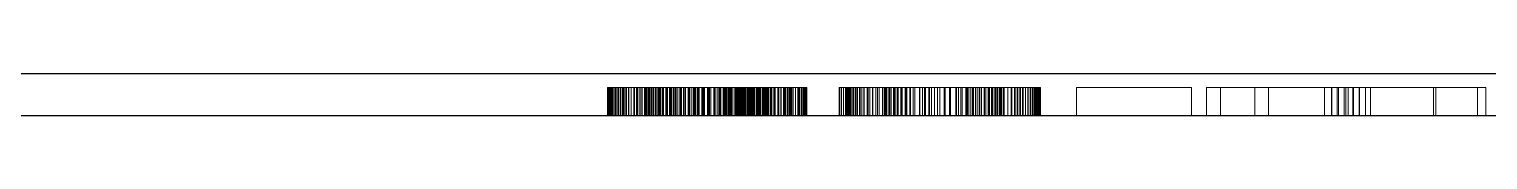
# Paper-space layout '01_三视图' of a CAD drawing. Header units: millimetres. Extents: x 8 to 412, y 8 to 289.
# Drawn here: x 150.46 to 160.76, y 54.5 to 54.8 of the extents above; entities that cross this region are included whole.
import ezdxf

# ---------------------------------------------------------------- set-up
doc = ezdxf.new("R2010")
doc.units = ezdxf.units.MM
doc.linetypes.add('WP_HIDDEN', pattern=[2.3, 1.5, -0.8])
doc.layers.add('HIDDEN', color=7, linetype='WP_HIDDEN', lineweight=13)
doc.layers.add('VISIBLE', color=7, linetype='CONTINUOUS', lineweight=25)

psp = doc.layouts.new('01_三视图')

# ---------------------------------------------------------------- linework, layer by layer
at = {"layer": 'HIDDEN'}
for points in [[(154.805, 54.7), (154.541, 54.7)], [(154.541, 54.5), (154.541, 54.7)], [(154.541, 54.7), (154.545, 54.7)], [(154.545, 54.5), (154.545, 54.7)], [(154.545, 54.7), (154.55, 54.7)], [(154.55, 54.5), (154.55, 54.7)], [(154.55, 54.7), (154.557, 54.7)], [(154.557, 54.5), (154.557, 54.7)], [(154.557, 54.7), (154.564, 54.7)], [(154.564, 54.5), (154.564, 54.7)], [(154.564, 54.7), (154.573, 54.7)], [(154.567, 54.5), (154.567, 54.7)], [(154.567, 54.7), (154.832, 54.7)], [(154.581, 54.7), (154.567, 54.7)], [(154.573, 54.5), (154.573, 54.7)], [(154.573, 54.7), (154.583, 54.7)], [(154.581, 54.5), (154.581, 54.7)], [(154.599, 54.7), (154.581, 54.7)], [(154.583, 54.5), (154.583, 54.7)], [(154.583, 54.7), (154.595, 54.7)], [(154.595, 54.5), (154.595, 54.7)], [(154.595, 54.7), (154.608, 54.7)], [(154.599, 54.5), (154.599, 54.7)], [(154.61, 54.7), (154.599, 54.7)], [(154.608, 54.5), (154.608, 54.7)], [(154.608, 54.7), (154.622, 54.7)], [(154.61, 54.5), (154.61, 54.7)], [(154.621, 54.7), (154.61, 54.7)], [(154.621, 54.5), (154.621, 54.7)], [(154.633, 54.7), (154.621, 54.7)], [(154.622, 54.5), (154.622, 54.7)], [(154.622, 54.7), (154.637, 54.7)], [(154.633, 54.5), (154.633, 54.7)], [(154.647, 54.7), (154.633, 54.7)], [(154.637, 54.5), (154.637, 54.7)], [(154.637, 54.7), (154.653, 54.7)], [(154.647, 54.5), (154.647, 54.7)], [(154.661, 54.7), (154.647, 54.7)], [(154.653, 54.5), (154.653, 54.7)], [(154.653, 54.7), (154.671, 54.7)], [(154.661, 54.5), (154.661, 54.7)], [(154.676, 54.7), (154.661, 54.7)], [(154.671, 54.5), (154.671, 54.7)], [(154.671, 54.7), (154.69, 54.7)], [(154.676, 54.5), (154.676, 54.7)], [(154.692, 54.7), (154.676, 54.7)], [(154.69, 54.5), (154.69, 54.7)], [(154.69, 54.7), (154.71, 54.7)], [(154.692, 54.5), (154.692, 54.7)], [(154.71, 54.7), (154.692, 54.7)], [(154.71, 54.5), (154.71, 54.7)], [(154.71, 54.7), (154.732, 54.7)], [(154.71, 54.5), (154.71, 54.7)], [(154.728, 54.7), (154.71, 54.7)], [(154.728, 54.5), (154.728, 54.7)], [(154.747, 54.7), (154.728, 54.7)], [(154.732, 54.5), (154.732, 54.7)], [(154.732, 54.7), (154.755, 54.7)], [(154.747, 54.5), (154.747, 54.7)], [(154.767, 54.7), (154.747, 54.7)], [(154.755, 54.5), (154.755, 54.7)], [(154.755, 54.7), (154.778, 54.7)], [(154.767, 54.5), (154.767, 54.7)], [(154.788, 54.7), (154.767, 54.7)], [(154.778, 54.5), (154.778, 54.7)], [(154.778, 54.7), (154.803, 54.7)], [(154.788, 54.5), (154.788, 54.7)], [(154.81, 54.7), (154.788, 54.7)], [(154.803, 54.5), (154.803, 54.7)], [(154.803, 54.7), (154.828, 54.7)], [(154.805, 54.5), (154.805, 54.7)], [(154.818, 54.7), (154.805, 54.7)], [(154.81, 54.5), (154.81, 54.7)], [(154.832, 54.7), (154.81, 54.7)], [(154.818, 54.5), (154.818, 54.7)], [(154.832, 54.7), (154.818, 54.7)], [(154.828, 54.5), (154.828, 54.7)], [(154.828, 54.7), (154.854, 54.7)], [(154.832, 54.5), (154.832, 54.7)], [(154.848, 54.7), (154.832, 54.7)], [(154.832, 54.5), (154.832, 54.7)], [(154.832, 54.7), (154.84, 54.7)], [(154.832, 54.5), (154.832, 54.7)], [(154.855, 54.7), (154.832, 54.7)], [(154.84, 54.5), (154.84, 54.7)], [(154.84, 54.7), (154.851, 54.7)], [(154.848, 54.5), (154.848, 54.7)], [(154.867, 54.7), (154.848, 54.7)], [(154.851, 54.5), (154.851, 54.7)], [(154.851, 54.7), (154.864, 54.7)], [(154.854, 54.5), (154.854, 54.7)], [(154.854, 54.7), (154.881, 54.7)], [(154.855, 54.5), (154.855, 54.7)], [(154.879, 54.7), (154.855, 54.7)], [(154.864, 54.5), (154.864, 54.7)], [(154.864, 54.7), (154.88, 54.7)], [(154.867, 54.5), (154.867, 54.7)], [(154.887, 54.7), (154.867, 54.7)], [(154.879, 54.5), (154.879, 54.7)], [(154.903, 54.7), (154.879, 54.7)], [(154.88, 54.5), (154.88, 54.7)], [(154.88, 54.7), (154.897, 54.7)], [(154.881, 54.5), (154.881, 54.7)], [(154.881, 54.7), (154.909, 54.7)], [(154.887, 54.5), (154.887, 54.7)], [(154.91, 54.7), (154.887, 54.7)], [(154.897, 54.5), (154.897, 54.7)], [(154.897, 54.7), (154.917, 54.7)], [(154.903, 54.5), (154.903, 54.7)], [(154.928, 54.7), (154.903, 54.7)], [(154.909, 54.5), (154.909, 54.7)], [(154.909, 54.7), (154.937, 54.7)], [(154.91, 54.5), (154.91, 54.7)], [(154.934, 54.7), (154.91, 54.7)], [(154.917, 54.5), (154.917, 54.7)], [(154.917, 54.7), (154.939, 54.7)], [(154.954, 54.7), (154.928, 54.7)], [(154.928, 54.5), (154.928, 54.7)], [(154.934, 54.5), (154.934, 54.7)], [(154.96, 54.7), (154.934, 54.7)], [(154.937, 54.5), (154.937, 54.7)], [(154.937, 54.7), (154.966, 54.7)], [(154.939, 54.5), (154.939, 54.7)], [(154.939, 54.7), (154.964, 54.7)], [(154.98, 54.7), (154.954, 54.7)], [(154.954, 54.5), (154.954, 54.7)], [(154.96, 54.5), (154.96, 54.7)], [(154.988, 54.7), (154.96, 54.7)], [(154.964, 54.5), (154.964, 54.7)], [(154.964, 54.7), (154.99, 54.7)], [(154.966, 54.5), (154.966, 54.7)], [(154.966, 54.7), (154.996, 54.7)], [(155.008, 54.7), (154.98, 54.7)], [(154.98, 54.5), (154.98, 54.7)], [(154.988, 54.5), (154.988, 54.7)], [(155.018, 54.7), (154.988, 54.7)], [(154.99, 54.5), (154.99, 54.7)], [(154.99, 54.7), (155.019, 54.7)], [(154.996, 54.5), (154.996, 54.7)], [(154.996, 54.7), (155.026, 54.7)], [(155.035, 54.7), (155.008, 54.7)], [(155.008, 54.5), (155.008, 54.7)], [(155.018, 54.5), (155.018, 54.7)], [(155.049, 54.7), (155.018, 54.7)], [(155.019, 54.5), (155.019, 54.7)], [(155.019, 54.7), (155.048, 54.7)], [(155.026, 54.5), (155.026, 54.7)], [(155.026, 54.7), (155.058, 54.7)], [(155.064, 54.7), (155.035, 54.7)], [(155.035, 54.5), (155.035, 54.7)], [(155.048, 54.5), (155.048, 54.7)], [(155.048, 54.7), (155.08, 54.7)], [(155.049, 54.5), (155.049, 54.7)], [(155.082, 54.7), (155.049, 54.7)], [(155.058, 54.5), (155.058, 54.7)], [(155.058, 54.7), (155.09, 54.7)], [(155.062, 54.5), (155.062, 54.7)], [(155.062, 54.7), (155.116, 54.7)], [(155.092, 54.7), (155.062, 54.7)], [(155.093, 54.7), (155.064, 54.7)], [(155.064, 54.5), (155.064, 54.7)], [(155.08, 54.5), (155.08, 54.7)], [(155.08, 54.7), (155.113, 54.7)], [(155.082, 54.5), (155.082, 54.7)], [(155.116, 54.7), (155.082, 54.7)], [(155.09, 54.5), (155.09, 54.7)], [(155.09, 54.7), (155.122, 54.7)], [(155.092, 54.5), (155.092, 54.7)], [(155.134, 54.7), (155.092, 54.7)], [(155.122, 54.7), (155.093, 54.7)], [(155.093, 54.5), (155.093, 54.7)], [(155.113, 54.5), (155.113, 54.7)], [(155.113, 54.7), (155.147, 54.7)], [(155.116, 54.5), (155.116, 54.7)], [(155.151, 54.7), (155.116, 54.7)], [(155.116, 54.5), (155.116, 54.7)], [(155.116, 54.7), (155.165, 54.7)], [(155.122, 54.5), (155.122, 54.7)], [(155.122, 54.7), (155.156, 54.7)], [(155.153, 54.7), (155.122, 54.7)], [(155.122, 54.5), (155.122, 54.7)], [(155.134, 54.5), (155.134, 54.7)], [(155.176, 54.7), (155.134, 54.7)], [(155.147, 54.5), (155.147, 54.7)], [(155.147, 54.7), (155.183, 54.7)], [(155.151, 54.5), (155.151, 54.7)], [(155.188, 54.7), (155.151, 54.7)], [(155.215, 54.7), (155.153, 54.7)], [(155.153, 54.5), (155.153, 54.7)], [(155.156, 54.5), (155.156, 54.7)], [(155.156, 54.7), (155.19, 54.7)], [(155.165, 54.5), (155.165, 54.7)], [(155.165, 54.7), (155.209, 54.7)], [(155.176, 54.5), (155.176, 54.7)], [(155.217, 54.7), (155.176, 54.7)], [(155.183, 54.5), (155.183, 54.7)], [(155.183, 54.7), (155.221, 54.7)], [(155.188, 54.5), (155.188, 54.7)], [(155.227, 54.7), (155.188, 54.7)], [(155.19, 54.5), (155.19, 54.7)], [(155.19, 54.7), (155.225, 54.7)], [(155.209, 54.5), (155.209, 54.7)], [(155.209, 54.7), (155.249, 54.7)], [(155.259, 54.7), (155.215, 54.7)], [(155.215, 54.5), (155.215, 54.7)], [(155.217, 54.5), (155.217, 54.7)], [(155.256, 54.7), (155.217, 54.7)], [(155.221, 54.5), (155.221, 54.7)], [(155.221, 54.7), (155.259, 54.7)], [(155.225, 54.5), (155.225, 54.7)], [(155.225, 54.7), (155.264, 54.7)], [(155.227, 54.5), (155.227, 54.7)], [(155.273, 54.7), (155.227, 54.7)], [(155.249, 54.5), (155.249, 54.7)], [(155.249, 54.7), (155.294, 54.7)], [(155.256, 54.5), (155.256, 54.7)], [(155.295, 54.7), (155.256, 54.7)], [(155.259, 54.5), (155.259, 54.7)], [(155.259, 54.7), (155.295, 54.7)], [(155.301, 54.7), (155.259, 54.7)], [(155.259, 54.5), (155.259, 54.7)], [(155.264, 54.5), (155.264, 54.7)], [(155.264, 54.7), (155.302, 54.7)], [(155.273, 54.5), (155.273, 54.7)], [(155.316, 54.7), (155.273, 54.7)], [(155.294, 54.5), (155.294, 54.7)], [(155.294, 54.7), (155.337, 54.7)], [(155.295, 54.5), (155.295, 54.7)], [(155.332, 54.7), (155.295, 54.7)], [(155.295, 54.5), (155.295, 54.7)], [(155.295, 54.7), (155.33, 54.7)], [(155.343, 54.7), (155.301, 54.7)], [(155.301, 54.5), (155.301, 54.7)], [(155.302, 54.5), (155.302, 54.7)], [(155.302, 54.7), (155.339, 54.7)], [(155.316, 54.5), (155.316, 54.7)], [(155.359, 54.7), (155.316, 54.7)], [(155.33, 54.5), (155.33, 54.7)], [(155.33, 54.7), (155.362, 54.7)], [(155.332, 54.5), (155.332, 54.7)], [(155.369, 54.7), (155.332, 54.7)], [(155.337, 54.5), (155.337, 54.7)], [(155.337, 54.7), (155.377, 54.7)], [(155.339, 54.5), (155.339, 54.7)], [(155.339, 54.7), (155.376, 54.7)], [(155.384, 54.7), (155.343, 54.7)], [(155.343, 54.5), (155.343, 54.7)], [(155.359, 54.5), (155.359, 54.7)], [(155.399, 54.7), (155.359, 54.7)], [(155.362, 54.5), (155.362, 54.7)], [(155.362, 54.7), (155.393, 54.7)], [(155.369, 54.5), (155.369, 54.7)], [(155.404, 54.7), (155.369, 54.7)], [(155.376, 54.5), (155.376, 54.7)], [(155.376, 54.7), (155.411, 54.7)], [(155.377, 54.5), (155.377, 54.7)], [(155.377, 54.7), (155.416, 54.7)], [(155.424, 54.7), (155.384, 54.7)], [(155.384, 54.5), (155.384, 54.7)], [(155.393, 54.5), (155.393, 54.7)], [(155.393, 54.7), (155.422, 54.7)], [(155.399, 54.5), (155.399, 54.7)], [(155.437, 54.7), (155.399, 54.7)], [(155.404, 54.5), (155.404, 54.7)], [(155.438, 54.7), (155.404, 54.7)], [(155.411, 54.5), (155.411, 54.7)], [(155.411, 54.7), (155.446, 54.7)], [(155.416, 54.5), (155.416, 54.7)], [(155.416, 54.7), (155.453, 54.7)], [(155.422, 54.5), (155.422, 54.7)], [(155.422, 54.7), (155.45, 54.7)], [(155.464, 54.7), (155.424, 54.7)], [(155.424, 54.5), (155.424, 54.7)], [(155.437, 54.5), (155.437, 54.7)], [(155.474, 54.7), (155.437, 54.7)], [(155.438, 54.5), (155.438, 54.7)], [(155.455, 54.7), (155.438, 54.7)], [(155.446, 54.5), (155.446, 54.7)], [(155.446, 54.7), (155.48, 54.7)], [(155.45, 54.5), (155.45, 54.7)], [(155.45, 54.7), (155.475, 54.7)], [(155.453, 54.5), (155.453, 54.7)], [(155.453, 54.7), (155.488, 54.7)], [(155.455, 54.5), (155.455, 54.7)], [(155.47, 54.7), (155.455, 54.7)], [(155.502, 54.7), (155.464, 54.7)], [(155.464, 54.5), (155.464, 54.7)], [(155.47, 54.5), (155.47, 54.7)], [(155.484, 54.7), (155.47, 54.7)], [(155.474, 54.5), (155.474, 54.7)], [(155.509, 54.7), (155.474, 54.7)], [(155.475, 54.5), (155.475, 54.7)], [(155.475, 54.7), (155.498, 54.7)], [(155.48, 54.5), (155.48, 54.7)], [(155.48, 54.7), (155.512, 54.7)], [(155.484, 54.5), (155.484, 54.7)], [(155.497, 54.7), (155.484, 54.7)], [(155.488, 54.5), (155.488, 54.7)], [(155.488, 54.7), (155.521, 54.7)], [(155.497, 54.5), (155.497, 54.7)], [(155.51, 54.7), (155.497, 54.7)], [(155.498, 54.5), (155.498, 54.7)], [(155.498, 54.7), (155.518, 54.7)], [(155.54, 54.7), (155.502, 54.7)], [(155.502, 54.5), (155.502, 54.7)], [(155.509, 54.5), (155.509, 54.7)], [(155.542, 54.7), (155.509, 54.7)], [(155.51, 54.5), (155.51, 54.7)], [(155.521, 54.7), (155.51, 54.7)], [(155.512, 54.5), (155.512, 54.7)], [(155.512, 54.7), (155.545, 54.7)], [(155.518, 54.5), (155.518, 54.7)], [(155.518, 54.7), (155.535, 54.7)], [(155.521, 54.5), (155.521, 54.7)], [(155.521, 54.7), (155.551, 54.7)], [(155.531, 54.7), (155.521, 54.7)], [(155.531, 54.5), (155.531, 54.7)], [(155.54, 54.7), (155.531, 54.7)], [(155.535, 54.5), (155.535, 54.7)], [(155.535, 54.7), (155.549, 54.7)], [(155.54, 54.5), (155.54, 54.7)], [(155.548, 54.7), (155.54, 54.7)], [(155.576, 54.7), (155.54, 54.7)], [(155.542, 54.5), (155.542, 54.7)], [(155.572, 54.7), (155.542, 54.7)], [(155.545, 54.5), (155.545, 54.7)], [(155.545, 54.7), (155.576, 54.7)], [(155.548, 54.5), (155.548, 54.7)], [(155.554, 54.7), (155.548, 54.7)], [(155.595, 54.7), (155.548, 54.7)], [(155.548, 54.5), (155.548, 54.7)], [(155.548, 54.7), (155.584, 54.7)], [(155.549, 54.5), (155.549, 54.7)], [(155.549, 54.7), (155.56, 54.7)], [(155.551, 54.5), (155.551, 54.7)], [(155.551, 54.7), (155.579, 54.7)], [(155.554, 54.5), (155.554, 54.7)], [(155.56, 54.7), (155.554, 54.7)], [(155.56, 54.5), (155.56, 54.7)], [(155.565, 54.7), (155.56, 54.7)], [(155.56, 54.5), (155.56, 54.7)], [(155.56, 54.7), (155.567, 54.7)], [(155.565, 54.5), (155.565, 54.7)], [(155.571, 54.7), (155.565, 54.7)], [(155.567, 54.5), (155.567, 54.7)], [(155.567, 54.7), (155.572, 54.7)], [(155.571, 54.5), (155.571, 54.7)], [(155.573, 54.7), (155.571, 54.7)], [(155.572, 54.5), (155.572, 54.7)], [(155.598, 54.7), (155.572, 54.7)], [(155.572, 54.5), (155.572, 54.7)], [(155.572, 54.7), (155.573, 54.7)], [(155.573, 54.5), (155.573, 54.7)], [(155.576, 54.5), (155.576, 54.7)], [(155.576, 54.7), (155.606, 54.7)], [(155.609, 54.7), (155.576, 54.7)], [(155.576, 54.5), (155.576, 54.7)], [(155.579, 54.5), (155.579, 54.7)], [(155.579, 54.7), (155.603, 54.7)], [(155.584, 54.5), (155.584, 54.7)], [(155.584, 54.7), (155.617, 54.7)], [(155.639, 54.7), (155.595, 54.7)], [(155.595, 54.5), (155.595, 54.7)], [(155.598, 54.5), (155.598, 54.7)], [(155.62, 54.7), (155.598, 54.7)], [(155.603, 54.5), (155.603, 54.7)], [(155.603, 54.7), (155.624, 54.7)], [(155.606, 54.5), (155.606, 54.7)], [(155.606, 54.7), (155.636, 54.7)], [(155.641, 54.7), (155.609, 54.7)], [(155.609, 54.5), (155.609, 54.7)], [(155.617, 54.5), (155.617, 54.7)], [(155.617, 54.7), (155.648, 54.7)], [(155.62, 54.5), (155.62, 54.7)], [(155.638, 54.7), (155.62, 54.7)], [(155.624, 54.5), (155.624, 54.7)], [(155.624, 54.7), (155.641, 54.7)], [(155.636, 54.5), (155.636, 54.7)], [(155.636, 54.7), (155.664, 54.7)], [(155.638, 54.5), (155.638, 54.7)], [(155.652, 54.7), (155.638, 54.7)], [(155.68, 54.7), (155.639, 54.7)], [(155.639, 54.5), (155.639, 54.7)], [(155.641, 54.5), (155.641, 54.7)], [(155.641, 54.7), (155.654, 54.7)], [(155.671, 54.7), (155.641, 54.7)], [(155.641, 54.5), (155.641, 54.7)], [(155.648, 54.5), (155.648, 54.7)], [(155.648, 54.7), (155.677, 54.7)], [(155.652, 54.5), (155.652, 54.7)], [(155.662, 54.7), (155.652, 54.7)], [(155.654, 54.5), (155.654, 54.7)], [(155.654, 54.7), (155.663, 54.7)], [(155.662, 54.5), (155.662, 54.7)], [(155.668, 54.7), (155.662, 54.7)], [(155.663, 54.5), (155.663, 54.7)], [(155.663, 54.7), (155.669, 54.7)], [(155.664, 54.5), (155.664, 54.7)], [(155.664, 54.7), (155.692, 54.7)], [(155.668, 54.5), (155.668, 54.7)], [(155.67, 54.7), (155.668, 54.7)], [(155.669, 54.5), (155.669, 54.7)], [(155.669, 54.7), (155.67, 54.7)], [(155.67, 54.5), (155.67, 54.7)], [(155.698, 54.7), (155.671, 54.7)], [(155.671, 54.5), (155.671, 54.7)], [(155.677, 54.5), (155.677, 54.7)], [(155.677, 54.7), (155.704, 54.7)], [(155.718, 54.7), (155.68, 54.7)], [(155.68, 54.5), (155.68, 54.7)], [(155.692, 54.5), (155.692, 54.7)], [(155.692, 54.7), (155.719, 54.7)], [(155.723, 54.7), (155.698, 54.7)], [(155.698, 54.5), (155.698, 54.7)], [(155.704, 54.5), (155.704, 54.7)], [(155.704, 54.7), (155.728, 54.7)], [(155.754, 54.7), (155.718, 54.7)], [(155.718, 54.5), (155.718, 54.7)], [(155.719, 54.5), (155.719, 54.7)], [(155.719, 54.7), (155.745, 54.7)], [(155.746, 54.7), (155.723, 54.7)], [(155.723, 54.5), (155.723, 54.7)], [(155.728, 54.5), (155.728, 54.7)], [(155.728, 54.7), (155.75, 54.7)], [(155.745, 54.5), (155.745, 54.7)], [(155.745, 54.7), (155.77, 54.7)], [(155.767, 54.7), (155.746, 54.7)], [(155.746, 54.5), (155.746, 54.7)], [(155.75, 54.5), (155.75, 54.7)], [(155.75, 54.7), (155.77, 54.7)], [(155.787, 54.7), (155.754, 54.7)], [(155.754, 54.5), (155.754, 54.7)], [(155.785, 54.7), (155.767, 54.7)], [(155.767, 54.5), (155.767, 54.7)], [(155.77, 54.5), (155.77, 54.7)], [(155.77, 54.7), (155.793, 54.7)], [(155.77, 54.5), (155.77, 54.7)], [(155.77, 54.7), (155.788, 54.7)], [(155.801, 54.7), (155.785, 54.7)], [(155.785, 54.5), (155.785, 54.7)], [(155.817, 54.7), (155.787, 54.7)], [(155.787, 54.5), (155.787, 54.7)], [(155.788, 54.5), (155.788, 54.7)], [(155.788, 54.7), (155.803, 54.7)], [(155.793, 54.5), (155.793, 54.7)], [(155.793, 54.7), (155.815, 54.7)], [(155.814, 54.7), (155.801, 54.7)], [(155.801, 54.5), (155.801, 54.7)], [(155.803, 54.5), (155.803, 54.7)], [(155.803, 54.7), (155.816, 54.7)], [(155.825, 54.7), (155.814, 54.7)], [(155.814, 54.5), (155.814, 54.7)], [(155.815, 54.5), (155.815, 54.7)], [(155.815, 54.7), (155.835, 54.7)], [(155.816, 54.5), (155.816, 54.7)], [(155.816, 54.7), (155.826, 54.7)], [(155.845, 54.7), (155.817, 54.7)], [(155.817, 54.5), (155.817, 54.7)], [(155.834, 54.7), (155.825, 54.7)], [(155.825, 54.5), (155.825, 54.7)], [(155.826, 54.5), (155.826, 54.7)], [(155.826, 54.7), (155.835, 54.7)], [(155.84, 54.7), (155.834, 54.7)], [(155.834, 54.5), (155.834, 54.7)], [(155.835, 54.5), (155.835, 54.7)], [(155.835, 54.7), (155.854, 54.7)], [(155.835, 54.5), (155.835, 54.7)], [(155.835, 54.7), (155.84, 54.7)], [(155.84, 54.5), (155.84, 54.7)], [(155.84, 54.7), (155.844, 54.7)], [(155.844, 54.7), (155.84, 54.7)], [(155.84, 54.5), (155.84, 54.7)], [(155.844, 54.5), (155.844, 54.7)], [(155.844, 54.7), (155.845, 54.7)], [(155.845, 54.7), (155.844, 54.7)], [(155.844, 54.5), (155.844, 54.7)], [(155.87, 54.7), (155.845, 54.7)], [(155.845, 54.5), (155.845, 54.7)], [(155.854, 54.5), (155.854, 54.7)], [(155.854, 54.7), (155.871, 54.7)], [(155.891, 54.7), (155.87, 54.7)], [(155.87, 54.5), (155.87, 54.7)], [(155.871, 54.5), (155.871, 54.7)], [(155.871, 54.7), (155.886, 54.7)], [(155.886, 54.5), (155.886, 54.7)], [(155.886, 54.7), (155.899, 54.7)], [(155.91, 54.7), (155.891, 54.7)], [(155.891, 54.5), (155.891, 54.7)], [(155.899, 54.5), (155.899, 54.7)], [(155.899, 54.7), (155.912, 54.7)], [(155.924, 54.7), (155.91, 54.7)], [(155.91, 54.5), (155.91, 54.7)], [(155.912, 54.5), (155.912, 54.7)], [(155.912, 54.7), (155.922, 54.7)], [(155.922, 54.5), (155.922, 54.7)], [(155.922, 54.7), (155.931, 54.7)], [(155.936, 54.7), (155.924, 54.7)], [(155.924, 54.5), (155.924, 54.7)], [(155.931, 54.5), (155.931, 54.7)], [(155.931, 54.7), (155.938, 54.7)], [(155.944, 54.7), (155.936, 54.7)], [(155.936, 54.5), (155.936, 54.7)], [(155.938, 54.5), (155.938, 54.7)], [(155.938, 54.7), (155.944, 54.7)], [(155.944, 54.5), (155.944, 54.7)], [(155.944, 54.7), (155.948, 54.7)], [(155.949, 54.7), (155.944, 54.7)], [(155.944, 54.5), (155.944, 54.7)], [(155.948, 54.5), (155.948, 54.7)], [(155.948, 54.7), (155.95, 54.7)], [(155.951, 54.7), (155.949, 54.7)], [(155.949, 54.5), (155.949, 54.7)], [(155.95, 54.5), (155.95, 54.7)], [(155.95, 54.7), (155.951, 54.7)], [(155.951, 54.5), (155.951, 54.7)], [(156.179, 54.5), (156.179, 54.7)], [(156.179, 54.7), (157.602, 54.7)], [(156.179, 54.5), (156.179, 54.7)], [(156.179, 54.7), (156.179, 54.7)], [(156.185, 54.7), (156.179, 54.7)], [(156.185, 54.5), (156.185, 54.7)], [(156.195, 54.7), (156.185, 54.7)], [(156.195, 54.5), (156.195, 54.7)], [(156.209, 54.7), (156.195, 54.7)], [(156.209, 54.5), (156.209, 54.7)], [(156.224, 54.7), (156.209, 54.7)], [(156.224, 54.5), (156.224, 54.7)], [(156.241, 54.7), (156.224, 54.7)], [(156.228, 54.5), (156.228, 54.7)], [(156.228, 54.7), (156.5, 54.7)], [(156.233, 54.7), (156.228, 54.7)], [(156.233, 54.5), (156.233, 54.7)], [(156.238, 54.7), (156.233, 54.7)], [(156.238, 54.5), (156.238, 54.7)], [(156.244, 54.7), (156.238, 54.7)], [(156.241, 54.5), (156.241, 54.7)], [(156.259, 54.7), (156.241, 54.7)], [(156.244, 54.5), (156.244, 54.7)], [(156.252, 54.7), (156.244, 54.7)], [(156.252, 54.5), (156.252, 54.7)], [(156.261, 54.7), (156.252, 54.7)], [(156.259, 54.5), (156.259, 54.7)], [(156.28, 54.7), (156.259, 54.7)], [(156.261, 54.5), (156.261, 54.7)], [(156.271, 54.7), (156.261, 54.7)], [(156.271, 54.5), (156.271, 54.7)], [(156.282, 54.7), (156.271, 54.7)], [(156.28, 54.5), (156.28, 54.7)], [(156.303, 54.7), (156.28, 54.7)], [(156.282, 54.5), (156.282, 54.7)], [(156.295, 54.7), (156.282, 54.7)], [(156.295, 54.5), (156.295, 54.7)], [(156.309, 54.7), (156.295, 54.7)], [(156.303, 54.5), (156.303, 54.7)], [(156.328, 54.7), (156.303, 54.7)], [(156.309, 54.5), (156.309, 54.7)], [(156.324, 54.7), (156.309, 54.7)], [(156.324, 54.5), (156.324, 54.7)], [(156.34, 54.7), (156.324, 54.7)], [(156.328, 54.5), (156.328, 54.7)], [(156.354, 54.7), (156.328, 54.7)], [(156.34, 54.5), (156.34, 54.7)], [(156.357, 54.7), (156.34, 54.7)], [(156.354, 54.5), (156.354, 54.7)], [(156.383, 54.7), (156.354, 54.7)], [(156.376, 54.7), (156.357, 54.7)], [(156.357, 54.5), (156.357, 54.7)], [(156.395, 54.7), (156.376, 54.7)], [(156.376, 54.5), (156.376, 54.7)], [(156.383, 54.5), (156.383, 54.7)], [(156.415, 54.7), (156.383, 54.7)], [(156.416, 54.7), (156.395, 54.7)], [(156.395, 54.5), (156.395, 54.7)], [(156.415, 54.5), (156.415, 54.7)], [(156.45, 54.7), (156.415, 54.7)], [(156.438, 54.7), (156.416, 54.7)], [(156.416, 54.5), (156.416, 54.7)], [(156.462, 54.7), (156.438, 54.7)], [(156.438, 54.5), (156.438, 54.7)], [(156.45, 54.5), (156.45, 54.7)], [(156.488, 54.7), (156.45, 54.7)], [(156.486, 54.7), (156.462, 54.7)], [(156.462, 54.5), (156.462, 54.7)], [(156.511, 54.7), (156.486, 54.7)], [(156.486, 54.5), (156.486, 54.7)], [(156.488, 54.5), (156.488, 54.7)], [(156.53, 54.7), (156.488, 54.7)], [(156.5, 54.5), (156.5, 54.7)], [(156.5, 54.7), (156.502, 54.7)], [(156.502, 54.5), (156.502, 54.7)], [(156.502, 54.7), (156.508, 54.7)], [(156.508, 54.5), (156.508, 54.7)], [(156.508, 54.7), (156.517, 54.7)], [(156.537, 54.7), (156.511, 54.7)], [(156.511, 54.5), (156.511, 54.7)], [(156.517, 54.5), (156.517, 54.7)], [(156.517, 54.7), (156.53, 54.7)], [(156.53, 54.5), (156.53, 54.7)], [(156.575, 54.7), (156.53, 54.7)], [(156.53, 54.5), (156.53, 54.7)], [(156.53, 54.7), (156.546, 54.7)], [(156.564, 54.7), (156.537, 54.7)], [(156.537, 54.5), (156.537, 54.7)], [(157.602, 54.7), (156.546, 54.7)], [(156.546, 54.5), (156.546, 54.7)], [(156.546, 54.7), (156.569, 54.7)], [(156.546, 54.5), (156.546, 54.7)], [(156.546, 54.7), (156.566, 54.7)], [(156.593, 54.7), (156.564, 54.7)], [(156.564, 54.5), (156.564, 54.7)], [(156.566, 54.5), (156.566, 54.7)], [(156.566, 54.7), (156.589, 54.7)], [(156.569, 54.5), (156.569, 54.7)], [(156.569, 54.7), (156.596, 54.7)], [(156.575, 54.5), (156.575, 54.7)], [(156.623, 54.7), (156.575, 54.7)], [(156.589, 54.5), (156.589, 54.7)], [(156.589, 54.7), (156.616, 54.7)], [(156.622, 54.7), (156.593, 54.7)], [(156.593, 54.5), (156.593, 54.7)], [(156.596, 54.5), (156.596, 54.7)], [(156.596, 54.7), (156.625, 54.7)], [(156.616, 54.5), (156.616, 54.7)], [(156.616, 54.7), (156.646, 54.7)], [(156.652, 54.7), (156.622, 54.7)], [(156.622, 54.5), (156.622, 54.7)], [(156.623, 54.5), (156.623, 54.7)], [(156.729, 54.7), (156.623, 54.7)], [(156.625, 54.5), (156.625, 54.7)], [(156.625, 54.7), (156.657, 54.7)], [(156.646, 54.5), (156.646, 54.7)], [(156.646, 54.7), (156.678, 54.7)], [(156.683, 54.7), (156.652, 54.7)], [(156.652, 54.5), (156.652, 54.7)], [(156.657, 54.5), (156.657, 54.7)], [(156.657, 54.7), (156.702, 54.7)], [(156.678, 54.5), (156.678, 54.7)], [(156.678, 54.7), (156.713, 54.7)], [(156.715, 54.7), (156.683, 54.7)], [(156.683, 54.5), (156.683, 54.7)], [(156.702, 54.5), (156.702, 54.7)], [(156.702, 54.7), (156.767, 54.7)], [(156.713, 54.5), (156.713, 54.7)], [(156.713, 54.7), (156.75, 54.7)], [(156.748, 54.7), (156.715, 54.7)], [(156.715, 54.5), (156.715, 54.7)], [(156.813, 54.7), (156.729, 54.7)], [(156.782, 54.7), (156.748, 54.7)], [(156.748, 54.5), (156.748, 54.7)], [(156.75, 54.5), (156.75, 54.7)], [(156.75, 54.7), (156.789, 54.7)], [(156.767, 54.5), (156.767, 54.7)], [(156.767, 54.7), (156.854, 54.7)], [(156.817, 54.7), (156.782, 54.7)], [(156.782, 54.5), (156.782, 54.7)], [(156.789, 54.5), (156.789, 54.7)], [(156.789, 54.7), (156.831, 54.7)], [(156.813, 54.5), (156.813, 54.7)], [(156.891, 54.7), (156.813, 54.7)], [(156.853, 54.7), (156.817, 54.7)], [(156.817, 54.5), (156.817, 54.7)], [(156.831, 54.5), (156.831, 54.7)], [(156.831, 54.7), (156.875, 54.7)], [(156.89, 54.7), (156.853, 54.7)], [(156.853, 54.5), (156.853, 54.7)], [(156.854, 54.5), (156.854, 54.7)], [(156.854, 54.7), (156.963, 54.7)], [(156.875, 54.5), (156.875, 54.7)], [(156.875, 54.7), (156.922, 54.7)], [(156.928, 54.7), (156.89, 54.7)], [(156.89, 54.5), (156.89, 54.7)], [(156.891, 54.5), (156.891, 54.7)], [(156.96, 54.7), (156.891, 54.7)], [(156.922, 54.5), (156.922, 54.7)], [(156.922, 54.7), (156.966, 54.7)], [(156.966, 54.7), (156.928, 54.7)], [(156.928, 54.5), (156.928, 54.7)], [(156.96, 54.5), (156.96, 54.7)], [(157.023, 54.7), (156.96, 54.7)], [(156.963, 54.7), (157.095, 54.7)], [(156.966, 54.5), (156.966, 54.7)], [(156.966, 54.7), (157.008, 54.7)], [(157.003, 54.7), (156.966, 54.7)], [(156.966, 54.5), (156.966, 54.7)], [(157.039, 54.7), (157.003, 54.7)], [(157.003, 54.5), (157.003, 54.7)], [(157.008, 54.5), (157.008, 54.7)], [(157.008, 54.7), (157.048, 54.7)], [(157.023, 54.5), (157.023, 54.7)], [(157.079, 54.7), (157.023, 54.7)], [(157.074, 54.7), (157.039, 54.7)], [(157.039, 54.5), (157.039, 54.7)], [(157.048, 54.5), (157.048, 54.7)], [(157.048, 54.7), (157.085, 54.7)], [(157.109, 54.7), (157.074, 54.7)], [(157.074, 54.5), (157.074, 54.7)], [(157.079, 54.5), (157.079, 54.7)], [(157.128, 54.7), (157.079, 54.7)], [(157.085, 54.5), (157.085, 54.7)], [(157.085, 54.7), (157.121, 54.7)], [(157.095, 54.5), (157.095, 54.7)], [(157.095, 54.7), (157.207, 54.7)], [(157.142, 54.7), (157.109, 54.7)], [(157.109, 54.5), (157.109, 54.7)], [(157.121, 54.5), (157.121, 54.7)], [(157.121, 54.7), (157.154, 54.7)], [(157.128, 54.5), (157.128, 54.7)], [(157.169, 54.7), (157.128, 54.7)], [(157.174, 54.7), (157.142, 54.7)], [(157.142, 54.5), (157.142, 54.7)], [(157.154, 54.5), (157.154, 54.7)], [(157.154, 54.7), (157.185, 54.7)], [(157.169, 54.5), (157.169, 54.7)], [(157.204, 54.7), (157.169, 54.7)], [(157.205, 54.7), (157.174, 54.7)], [(157.174, 54.5), (157.174, 54.7)], [(157.185, 54.5), (157.185, 54.7)], [(157.185, 54.7), (157.215, 54.7)], [(157.204, 54.5), (157.204, 54.7)], [(157.233, 54.7), (157.204, 54.7)], [(157.235, 54.7), (157.205, 54.7)], [(157.205, 54.5), (157.205, 54.7)], [(157.207, 54.5), (157.207, 54.7)], [(157.207, 54.7), (157.256, 54.7)], [(157.215, 54.5), (157.215, 54.7)], [(157.215, 54.7), (157.241, 54.7)], [(157.233, 54.5), (157.233, 54.7)], [(157.258, 54.7), (157.233, 54.7)], [(157.264, 54.7), (157.235, 54.7)], [(157.235, 54.5), (157.235, 54.7)], [(157.241, 54.5), (157.241, 54.7)], [(157.241, 54.7), (157.264, 54.7)], [(157.256, 54.5), (157.256, 54.7)], [(157.256, 54.7), (157.299, 54.7)], [(157.258, 54.5), (157.258, 54.7)], [(157.279, 54.7), (157.258, 54.7)], [(157.264, 54.5), (157.264, 54.7)], [(157.264, 54.7), (157.283, 54.7)], [(157.293, 54.7), (157.264, 54.7)], [(157.264, 54.5), (157.264, 54.7)], [(157.279, 54.5), (157.279, 54.7)], [(157.296, 54.7), (157.279, 54.7)], [(157.283, 54.5), (157.283, 54.7)], [(157.283, 54.7), (157.299, 54.7)], [(157.32, 54.7), (157.293, 54.7)], [(157.293, 54.5), (157.293, 54.7)], [(157.296, 54.5), (157.296, 54.7)], [(157.31, 54.7), (157.296, 54.7)], [(157.299, 54.5), (157.299, 54.7)], [(157.299, 54.7), (157.337, 54.7)], [(157.299, 54.5), (157.299, 54.7)], [(157.299, 54.7), (157.311, 54.7)], [(157.31, 54.5), (157.31, 54.7)], [(157.319, 54.7), (157.31, 54.7)], [(157.311, 54.5), (157.311, 54.7)], [(157.311, 54.7), (157.32, 54.7)], [(157.319, 54.5), (157.319, 54.7)], [(157.325, 54.7), (157.319, 54.7)], [(157.32, 54.5), (157.32, 54.7)], [(157.32, 54.7), (157.325, 54.7)], [(157.346, 54.7), (157.32, 54.7)], [(157.32, 54.5), (157.32, 54.7)], [(157.325, 54.5), (157.325, 54.7)], [(157.327, 54.7), (157.325, 54.7)], [(157.325, 54.5), (157.325, 54.7)], [(157.325, 54.7), (157.327, 54.7)], [(157.327, 54.5), (157.327, 54.7)], [(157.337, 54.5), (157.337, 54.7)], [(157.337, 54.7), (157.37, 54.7)], [(157.371, 54.7), (157.346, 54.7)], [(157.346, 54.5), (157.346, 54.7)], [(157.37, 54.5), (157.37, 54.7)], [(157.37, 54.7), (157.4, 54.7)], [(157.395, 54.7), (157.371, 54.7)], [(157.371, 54.5), (157.371, 54.7)], [(157.418, 54.7), (157.395, 54.7)], [(157.395, 54.5), (157.395, 54.7)], [(157.4, 54.5), (157.4, 54.7)], [(157.4, 54.7), (157.427, 54.7)], [(157.44, 54.7), (157.418, 54.7)], [(157.418, 54.5), (157.418, 54.7)], [(157.427, 54.5), (157.427, 54.7)], [(157.427, 54.7), (157.452, 54.7)], [(157.46, 54.7), (157.44, 54.7)], [(157.44, 54.5), (157.44, 54.7)], [(157.452, 54.5), (157.452, 54.7)], [(157.452, 54.7), (157.475, 54.7)], [(157.479, 54.7), (157.46, 54.7)], [(157.46, 54.5), (157.46, 54.7)], [(157.475, 54.5), (157.475, 54.7)], [(157.475, 54.7), (157.496, 54.7)], [(157.497, 54.7), (157.479, 54.7)], [(157.479, 54.5), (157.479, 54.7)], [(157.496, 54.5), (157.496, 54.7)], [(157.496, 54.7), (157.515, 54.7)], [(157.513, 54.7), (157.497, 54.7)], [(157.497, 54.5), (157.497, 54.7)], [(157.528, 54.7), (157.513, 54.7)], [(157.513, 54.5), (157.513, 54.7)], [(157.515, 54.5), (157.515, 54.7)], [(157.515, 54.7), (157.531, 54.7)], [(157.542, 54.7), (157.528, 54.7)], [(157.528, 54.5), (157.528, 54.7)], [(157.531, 54.5), (157.531, 54.7)], [(157.531, 54.7), (157.546, 54.7)], [(157.554, 54.7), (157.542, 54.7)], [(157.542, 54.5), (157.542, 54.7)], [(157.546, 54.5), (157.546, 54.7)], [(157.546, 54.7), (157.558, 54.7)], [(157.564, 54.7), (157.554, 54.7)], [(157.554, 54.5), (157.554, 54.7)], [(157.558, 54.5), (157.558, 54.7)], [(157.558, 54.7), (157.569, 54.7)], [(157.573, 54.7), (157.564, 54.7)], [(157.564, 54.5), (157.564, 54.7)], [(157.569, 54.5), (157.569, 54.7)], [(157.569, 54.7), (157.578, 54.7)], [(157.581, 54.7), (157.573, 54.7)], [(157.573, 54.5), (157.573, 54.7)], [(157.578, 54.5), (157.578, 54.7)], [(157.578, 54.7), (157.585, 54.7)], [(157.587, 54.7), (157.581, 54.7)], [(157.581, 54.5), (157.581, 54.7)], [(157.585, 54.5), (157.585, 54.7)], [(157.585, 54.7), (157.591, 54.7)], [(157.592, 54.7), (157.587, 54.7)], [(157.587, 54.5), (157.587, 54.7)], [(157.591, 54.5), (157.591, 54.7)], [(157.591, 54.7), (157.595, 54.7)], [(157.596, 54.7), (157.592, 54.7)], [(157.592, 54.5), (157.592, 54.7)], [(157.595, 54.5), (157.595, 54.7)], [(157.595, 54.7), (157.598, 54.7)], [(157.598, 54.7), (157.596, 54.7)], [(157.596, 54.5), (157.596, 54.7)], [(157.598, 54.5), (157.598, 54.7)], [(157.598, 54.7), (157.599, 54.7)], [(157.599, 54.7), (157.598, 54.7)], [(157.598, 54.5), (157.598, 54.7)], [(157.599, 54.5), (157.599, 54.7)], [(157.602, 54.5), (157.602, 54.7)], [(157.856, 54.5), (157.856, 54.7)], [(157.856, 54.7), (158.668, 54.7)], [(158.668, 54.5), (158.668, 54.7)], [(158.775, 54.5), (158.775, 54.7)], [(158.775, 54.7), (159.117, 54.7)], [(159.608, 54.7), (158.775, 54.7)], [(158.873, 54.5), (158.873, 54.7)], [(158.873, 54.7), (159.608, 54.7)], [(159.213, 54.7), (158.873, 54.7)], [(159.117, 54.5), (159.117, 54.7)], [(159.117, 54.7), (159.658, 54.7)], [(159.213, 54.5), (159.213, 54.7)], [(159.603, 54.7), (159.213, 54.7)], [(159.66, 54.7), (159.603, 54.7)], [(159.608, 54.5), (159.608, 54.7)], [(159.658, 54.5), (159.658, 54.7)], [(159.658, 54.7), (159.699, 54.7)], [(159.66, 54.5), (159.66, 54.7)], [(159.708, 54.7), (159.66, 54.7)], [(159.699, 54.5), (159.699, 54.7)], [(159.699, 54.7), (159.76, 54.7)], [(159.708, 54.5), (159.708, 54.7)], [(159.747, 54.7), (159.708, 54.7)], [(159.747, 54.5), (159.747, 54.7)], [(159.777, 54.7), (159.747, 54.7)], [(159.76, 54.5), (159.76, 54.7)], [(159.76, 54.7), (159.808, 54.7)], [(159.777, 54.5), (159.777, 54.7)], [(159.814, 54.7), (159.777, 54.7)], [(159.808, 54.5), (159.808, 54.7)], [(159.808, 54.7), (159.854, 54.7)], [(159.814, 54.5), (159.814, 54.7)], [(159.855, 54.7), (159.814, 54.7)], [(159.854, 54.5), (159.854, 54.7)], [(159.854, 54.7), (160.396, 54.7)], [(159.855, 54.5), (159.855, 54.7)], [(159.899, 54.7), (159.855, 54.7)], [(159.899, 54.5), (159.899, 54.7)], [(159.947, 54.7), (159.899, 54.7)], [(160.749, 54.7), (159.934, 54.7)], [(159.934, 54.5), (159.934, 54.7)], [(159.934, 54.7), (160.69, 54.7)], [(160.38, 54.7), (159.947, 54.7)], [(160.69, 54.7), (160.38, 54.7)], [(160.38, 54.5), (160.38, 54.7)], [(160.396, 54.5), (160.396, 54.7)], [(160.396, 54.7), (160.749, 54.7)], [(160.69, 54.5), (160.69, 54.7)], [(160.749, 54.5), (160.749, 54.7)], [(154.541, 54.5), (154.805, 54.5)], [(154.545, 54.5), (154.541, 54.5)], [(154.55, 54.5), (154.545, 54.5)], [(154.557, 54.5), (154.55, 54.5)], [(154.564, 54.5), (154.557, 54.5)], [(154.573, 54.5), (154.564, 54.5)], [(154.567, 54.5), (154.581, 54.5)], [(154.832, 54.5), (154.567, 54.5)], [(154.583, 54.5), (154.573, 54.5)], [(154.581, 54.5), (154.599, 54.5)], [(154.595, 54.5), (154.583, 54.5)], [(154.608, 54.5), (154.595, 54.5)], [(154.599, 54.5), (154.61, 54.5)], [(154.622, 54.5), (154.608, 54.5)], [(154.61, 54.5), (154.621, 54.5)], [(154.621, 54.5), (154.633, 54.5)], [(154.637, 54.5), (154.622, 54.5)], [(154.633, 54.5), (154.647, 54.5)], [(154.653, 54.5), (154.637, 54.5)], [(154.647, 54.5), (154.661, 54.5)], [(154.671, 54.5), (154.653, 54.5)], [(154.661, 54.5), (154.676, 54.5)], [(154.69, 54.5), (154.671, 54.5)], [(154.676, 54.5), (154.692, 54.5)], [(154.71, 54.5), (154.69, 54.5)], [(154.692, 54.5), (154.71, 54.5)], [(154.732, 54.5), (154.71, 54.5)], [(154.71, 54.5), (154.728, 54.5)], [(154.728, 54.5), (154.747, 54.5)], [(154.755, 54.5), (154.732, 54.5)], [(154.747, 54.5), (154.767, 54.5)], [(154.778, 54.5), (154.755, 54.5)], [(154.767, 54.5), (154.788, 54.5)], [(154.803, 54.5), (154.778, 54.5)], [(154.788, 54.5), (154.81, 54.5)], [(154.828, 54.5), (154.803, 54.5)], [(154.805, 54.5), (154.818, 54.5)], [(154.81, 54.5), (154.832, 54.5)], [(154.818, 54.5), (154.832, 54.5)], [(154.854, 54.5), (154.828, 54.5)], [(154.832, 54.5), (154.855, 54.5)], [(154.84, 54.5), (154.832, 54.5)], [(154.832, 54.5), (154.848, 54.5)], [(154.851, 54.5), (154.84, 54.5)], [(154.848, 54.5), (154.867, 54.5)], [(154.864, 54.5), (154.851, 54.5)], [(154.881, 54.5), (154.854, 54.5)], [(154.855, 54.5), (154.879, 54.5)], [(154.88, 54.5), (154.864, 54.5)], [(154.867, 54.5), (154.887, 54.5)], [(154.879, 54.5), (154.903, 54.5)], [(154.897, 54.5), (154.88, 54.5)], [(154.909, 54.5), (154.881, 54.5)], [(154.887, 54.5), (154.91, 54.5)], [(154.917, 54.5), (154.897, 54.5)], [(154.903, 54.5), (154.928, 54.5)], [(154.937, 54.5), (154.909, 54.5)], [(154.91, 54.5), (154.934, 54.5)], [(154.939, 54.5), (154.917, 54.5)], [(154.928, 54.5), (154.954, 54.5)], [(154.934, 54.5), (154.96, 54.5)], [(154.966, 54.5), (154.937, 54.5)], [(154.964, 54.5), (154.939, 54.5)], [(154.954, 54.5), (154.98, 54.5)], [(154.96, 54.5), (154.988, 54.5)], [(154.99, 54.5), (154.964, 54.5)], [(154.996, 54.5), (154.966, 54.5)], [(154.98, 54.5), (155.008, 54.5)], [(154.988, 54.5), (155.018, 54.5)], [(155.019, 54.5), (154.99, 54.5)], [(155.026, 54.5), (154.996, 54.5)], [(155.008, 54.5), (155.035, 54.5)], [(155.018, 54.5), (155.049, 54.5)], [(155.048, 54.5), (155.019, 54.5)], [(155.058, 54.5), (155.026, 54.5)], [(155.035, 54.5), (155.064, 54.5)], [(155.08, 54.5), (155.048, 54.5)], [(155.049, 54.5), (155.082, 54.5)], [(155.09, 54.5), (155.058, 54.5)], [(155.062, 54.5), (155.092, 54.5)], [(155.116, 54.5), (155.062, 54.5)], [(155.064, 54.5), (155.093, 54.5)], [(155.113, 54.5), (155.08, 54.5)], [(155.082, 54.5), (155.116, 54.5)], [(155.122, 54.5), (155.09, 54.5)], [(155.092, 54.5), (155.134, 54.5)], [(155.093, 54.5), (155.122, 54.5)], [(155.147, 54.5), (155.113, 54.5)], [(155.165, 54.5), (155.116, 54.5)], [(155.116, 54.5), (155.151, 54.5)], [(155.156, 54.5), (155.122, 54.5)], [(155.122, 54.5), (155.153, 54.5)], [(155.134, 54.5), (155.176, 54.5)], [(155.183, 54.5), (155.147, 54.5)], [(155.151, 54.5), (155.188, 54.5)], [(155.153, 54.5), (155.215, 54.5)], [(155.19, 54.5), (155.156, 54.5)], [(155.209, 54.5), (155.165, 54.5)], [(155.176, 54.5), (155.217, 54.5)], [(155.221, 54.5), (155.183, 54.5)], [(155.188, 54.5), (155.227, 54.5)], [(155.225, 54.5), (155.19, 54.5)], [(155.249, 54.5), (155.209, 54.5)], [(155.215, 54.5), (155.259, 54.5)], [(155.217, 54.5), (155.256, 54.5)], [(155.259, 54.5), (155.221, 54.5)], [(155.264, 54.5), (155.225, 54.5)], [(155.227, 54.5), (155.273, 54.5)], [(155.294, 54.5), (155.249, 54.5)], [(155.256, 54.5), (155.295, 54.5)], [(155.259, 54.5), (155.301, 54.5)], [(155.295, 54.5), (155.259, 54.5)], [(155.302, 54.5), (155.264, 54.5)], [(155.273, 54.5), (155.316, 54.5)], [(155.337, 54.5), (155.294, 54.5)], [(155.33, 54.5), (155.295, 54.5)], [(155.295, 54.5), (155.332, 54.5)], [(155.301, 54.5), (155.343, 54.5)], [(155.339, 54.5), (155.302, 54.5)], [(155.316, 54.5), (155.359, 54.5)], [(155.362, 54.5), (155.33, 54.5)], [(155.332, 54.5), (155.369, 54.5)], [(155.377, 54.5), (155.337, 54.5)], [(155.376, 54.5), (155.339, 54.5)], [(155.343, 54.5), (155.384, 54.5)], [(155.359, 54.5), (155.399, 54.5)], [(155.393, 54.5), (155.362, 54.5)], [(155.369, 54.5), (155.404, 54.5)], [(155.411, 54.5), (155.376, 54.5)], [(155.416, 54.5), (155.377, 54.5)], [(155.384, 54.5), (155.424, 54.5)], [(155.422, 54.5), (155.393, 54.5)], [(155.399, 54.5), (155.437, 54.5)], [(155.404, 54.5), (155.438, 54.5)], [(155.446, 54.5), (155.411, 54.5)], [(155.453, 54.5), (155.416, 54.5)], [(155.45, 54.5), (155.422, 54.5)], [(155.424, 54.5), (155.464, 54.5)], [(155.437, 54.5), (155.474, 54.5)], [(155.438, 54.5), (155.455, 54.5)], [(155.48, 54.5), (155.446, 54.5)], [(155.475, 54.5), (155.45, 54.5)], [(155.488, 54.5), (155.453, 54.5)], [(155.455, 54.5), (155.47, 54.5)], [(155.464, 54.5), (155.502, 54.5)], [(155.47, 54.5), (155.484, 54.5)], [(155.474, 54.5), (155.509, 54.5)], [(155.498, 54.5), (155.475, 54.5)], [(155.512, 54.5), (155.48, 54.5)], [(155.484, 54.5), (155.497, 54.5)], [(155.521, 54.5), (155.488, 54.5)], [(155.497, 54.5), (155.51, 54.5)], [(155.518, 54.5), (155.498, 54.5)], [(155.502, 54.5), (155.54, 54.5)], [(155.509, 54.5), (155.542, 54.5)], [(155.51, 54.5), (155.521, 54.5)], [(155.545, 54.5), (155.512, 54.5)], [(155.535, 54.5), (155.518, 54.5)], [(155.521, 54.5), (155.531, 54.5)], [(155.551, 54.5), (155.521, 54.5)], [(155.531, 54.5), (155.54, 54.5)], [(155.549, 54.5), (155.535, 54.5)], [(155.54, 54.5), (155.576, 54.5)], [(155.54, 54.5), (155.548, 54.5)], [(155.542, 54.5), (155.572, 54.5)], [(155.576, 54.5), (155.545, 54.5)], [(155.548, 54.5), (155.595, 54.5)], [(155.584, 54.5), (155.548, 54.5)], [(155.548, 54.5), (155.554, 54.5)], [(155.56, 54.5), (155.549, 54.5)], [(155.579, 54.5), (155.551, 54.5)], [(155.554, 54.5), (155.56, 54.5)], [(155.567, 54.5), (155.56, 54.5)], [(155.56, 54.5), (155.565, 54.5)], [(155.565, 54.5), (155.571, 54.5)], [(155.572, 54.5), (155.567, 54.5)], [(155.571, 54.5), (155.573, 54.5)], [(155.573, 54.5), (155.572, 54.5)], [(155.572, 54.5), (155.598, 54.5)], [(155.606, 54.5), (155.576, 54.5)], [(155.576, 54.5), (155.609, 54.5)], [(155.603, 54.5), (155.579, 54.5)], [(155.617, 54.5), (155.584, 54.5)], [(155.595, 54.5), (155.639, 54.5)], [(155.598, 54.5), (155.62, 54.5)], [(155.624, 54.5), (155.603, 54.5)], [(155.636, 54.5), (155.606, 54.5)], [(155.609, 54.5), (155.641, 54.5)], [(155.648, 54.5), (155.617, 54.5)], [(155.62, 54.5), (155.638, 54.5)], [(155.641, 54.5), (155.624, 54.5)], [(155.664, 54.5), (155.636, 54.5)], [(155.638, 54.5), (155.652, 54.5)], [(155.639, 54.5), (155.68, 54.5)], [(155.641, 54.5), (155.671, 54.5)], [(155.654, 54.5), (155.641, 54.5)], [(155.677, 54.5), (155.648, 54.5)], [(155.652, 54.5), (155.662, 54.5)], [(155.663, 54.5), (155.654, 54.5)], [(155.662, 54.5), (155.668, 54.5)], [(155.669, 54.5), (155.663, 54.5)], [(155.692, 54.5), (155.664, 54.5)], [(155.668, 54.5), (155.67, 54.5)], [(155.67, 54.5), (155.669, 54.5)], [(155.671, 54.5), (155.698, 54.5)], [(155.704, 54.5), (155.677, 54.5)], [(155.68, 54.5), (155.718, 54.5)], [(155.719, 54.5), (155.692, 54.5)], [(155.698, 54.5), (155.723, 54.5)], [(155.728, 54.5), (155.704, 54.5)], [(155.718, 54.5), (155.754, 54.5)], [(155.745, 54.5), (155.719, 54.5)], [(155.723, 54.5), (155.746, 54.5)], [(155.75, 54.5), (155.728, 54.5)], [(155.77, 54.5), (155.745, 54.5)], [(155.746, 54.5), (155.767, 54.5)], [(155.77, 54.5), (155.75, 54.5)], [(155.754, 54.5), (155.787, 54.5)], [(155.767, 54.5), (155.785, 54.5)], [(155.793, 54.5), (155.77, 54.5)], [(155.788, 54.5), (155.77, 54.5)], [(155.785, 54.5), (155.801, 54.5)], [(155.787, 54.5), (155.817, 54.5)], [(155.803, 54.5), (155.788, 54.5)], [(155.815, 54.5), (155.793, 54.5)], [(155.801, 54.5), (155.814, 54.5)], [(155.816, 54.5), (155.803, 54.5)], [(155.814, 54.5), (155.825, 54.5)], [(155.835, 54.5), (155.815, 54.5)], [(155.826, 54.5), (155.816, 54.5)], [(155.817, 54.5), (155.845, 54.5)], [(155.825, 54.5), (155.834, 54.5)], [(155.835, 54.5), (155.826, 54.5)], [(155.834, 54.5), (155.84, 54.5)], [(155.854, 54.5), (155.835, 54.5)], [(155.84, 54.5), (155.835, 54.5)], [(155.844, 54.5), (155.84, 54.5)], [(155.84, 54.5), (155.844, 54.5)], [(155.845, 54.5), (155.844, 54.5)], [(155.844, 54.5), (155.845, 54.5)], [(155.845, 54.5), (155.87, 54.5)], [(155.871, 54.5), (155.854, 54.5)], [(155.87, 54.5), (155.891, 54.5)], [(155.886, 54.5), (155.871, 54.5)], [(155.899, 54.5), (155.886, 54.5)], [(155.891, 54.5), (155.91, 54.5)], [(155.912, 54.5), (155.899, 54.5)], [(155.91, 54.5), (155.924, 54.5)], [(155.922, 54.5), (155.912, 54.5)], [(155.931, 54.5), (155.922, 54.5)], [(155.924, 54.5), (155.936, 54.5)], [(155.938, 54.5), (155.931, 54.5)], [(155.936, 54.5), (155.944, 54.5)], [(155.944, 54.5), (155.938, 54.5)], [(155.948, 54.5), (155.944, 54.5)], [(155.944, 54.5), (155.949, 54.5)], [(155.95, 54.5), (155.948, 54.5)], [(155.949, 54.5), (155.951, 54.5)], [(155.951, 54.5), (155.95, 54.5)], [(156.179, 54.5), (156.185, 54.5)], [(156.179, 54.5), (156.179, 54.5)], [(157.602, 54.5), (156.179, 54.5)], [(156.185, 54.5), (156.195, 54.5)], [(156.195, 54.5), (156.209, 54.5)], [(156.209, 54.5), (156.224, 54.5)], [(156.224, 54.5), (156.241, 54.5)], [(156.228, 54.5), (156.233, 54.5)], [(156.5, 54.5), (156.228, 54.5)], [(156.233, 54.5), (156.238, 54.5)], [(156.238, 54.5), (156.244, 54.5)], [(156.241, 54.5), (156.259, 54.5)], [(156.244, 54.5), (156.252, 54.5)], [(156.252, 54.5), (156.261, 54.5)], [(156.259, 54.5), (156.28, 54.5)], [(156.261, 54.5), (156.271, 54.5)], [(156.271, 54.5), (156.282, 54.5)], [(156.28, 54.5), (156.303, 54.5)], [(156.282, 54.5), (156.295, 54.5)], [(156.295, 54.5), (156.309, 54.5)], [(156.303, 54.5), (156.328, 54.5)], [(156.309, 54.5), (156.324, 54.5)], [(156.324, 54.5), (156.34, 54.5)], [(156.328, 54.5), (156.354, 54.5)], [(156.34, 54.5), (156.357, 54.5)], [(156.354, 54.5), (156.383, 54.5)], [(156.357, 54.5), (156.376, 54.5)], [(156.376, 54.5), (156.395, 54.5)], [(156.383, 54.5), (156.415, 54.5)], [(156.395, 54.5), (156.416, 54.5)], [(156.415, 54.5), (156.45, 54.5)], [(156.416, 54.5), (156.438, 54.5)], [(156.438, 54.5), (156.462, 54.5)], [(156.45, 54.5), (156.488, 54.5)], [(156.462, 54.5), (156.486, 54.5)], [(156.486, 54.5), (156.511, 54.5)], [(156.488, 54.5), (156.53, 54.5)], [(156.502, 54.5), (156.5, 54.5)], [(156.508, 54.5), (156.502, 54.5)], [(156.517, 54.5), (156.508, 54.5)], [(156.511, 54.5), (156.537, 54.5)], [(156.53, 54.5), (156.517, 54.5)], [(156.546, 54.5), (156.53, 54.5)], [(156.53, 54.5), (156.575, 54.5)], [(156.537, 54.5), (156.564, 54.5)], [(156.546, 54.5), (157.602, 54.5)], [(156.569, 54.5), (156.546, 54.5)], [(156.566, 54.5), (156.546, 54.5)], [(156.564, 54.5), (156.593, 54.5)], [(156.589, 54.5), (156.566, 54.5)], [(156.596, 54.5), (156.569, 54.5)], [(156.575, 54.5), (156.623, 54.5)], [(156.616, 54.5), (156.589, 54.5)], [(156.593, 54.5), (156.622, 54.5)], [(156.625, 54.5), (156.596, 54.5)], [(156.646, 54.5), (156.616, 54.5)], [(156.622, 54.5), (156.652, 54.5)], [(156.623, 54.5), (156.729, 54.5)], [(156.657, 54.5), (156.625, 54.5)], [(156.678, 54.5), (156.646, 54.5)], [(156.652, 54.5), (156.683, 54.5)], [(156.702, 54.5), (156.657, 54.5)], [(156.713, 54.5), (156.678, 54.5)], [(156.683, 54.5), (156.715, 54.5)], [(156.767, 54.5), (156.702, 54.5)], [(156.75, 54.5), (156.713, 54.5)], [(156.715, 54.5), (156.748, 54.5)], [(156.729, 54.5), (156.813, 54.5)], [(156.748, 54.5), (156.782, 54.5)], [(156.789, 54.5), (156.75, 54.5)], [(156.854, 54.5), (156.767, 54.5)], [(156.782, 54.5), (156.817, 54.5)], [(156.831, 54.5), (156.789, 54.5)], [(156.813, 54.5), (156.891, 54.5)], [(156.817, 54.5), (156.853, 54.5)], [(156.875, 54.5), (156.831, 54.5)], [(156.853, 54.5), (156.89, 54.5)], [(156.963, 54.5), (156.854, 54.5)], [(156.922, 54.5), (156.875, 54.5)], [(156.89, 54.5), (156.928, 54.5)], [(156.891, 54.5), (156.96, 54.5)], [(156.966, 54.5), (156.922, 54.5)], [(156.928, 54.5), (156.966, 54.5)], [(156.96, 54.5), (157.023, 54.5)], [(157.095, 54.5), (156.963, 54.5)], [(156.966, 54.5), (157.003, 54.5)], [(157.008, 54.5), (156.966, 54.5)], [(157.003, 54.5), (157.039, 54.5)], [(157.048, 54.5), (157.008, 54.5)], [(157.023, 54.5), (157.079, 54.5)], [(157.039, 54.5), (157.074, 54.5)], [(157.085, 54.5), (157.048, 54.5)], [(157.074, 54.5), (157.109, 54.5)], [(157.079, 54.5), (157.128, 54.5)], [(157.121, 54.5), (157.085, 54.5)], [(157.207, 54.5), (157.095, 54.5)], [(157.109, 54.5), (157.142, 54.5)], [(157.154, 54.5), (157.121, 54.5)], [(157.128, 54.5), (157.169, 54.5)], [(157.142, 54.5), (157.174, 54.5)], [(157.185, 54.5), (157.154, 54.5)], [(157.169, 54.5), (157.204, 54.5)], [(157.174, 54.5), (157.205, 54.5)], [(157.215, 54.5), (157.185, 54.5)], [(157.204, 54.5), (157.233, 54.5)], [(157.205, 54.5), (157.235, 54.5)], [(157.256, 54.5), (157.207, 54.5)], [(157.241, 54.5), (157.215, 54.5)], [(157.233, 54.5), (157.258, 54.5)], [(157.235, 54.5), (157.264, 54.5)], [(157.264, 54.5), (157.241, 54.5)], [(157.299, 54.5), (157.256, 54.5)], [(157.258, 54.5), (157.279, 54.5)], [(157.264, 54.5), (157.293, 54.5)], [(157.283, 54.5), (157.264, 54.5)], [(157.279, 54.5), (157.296, 54.5)], [(157.299, 54.5), (157.283, 54.5)], [(157.293, 54.5), (157.32, 54.5)], [(157.296, 54.5), (157.31, 54.5)], [(157.337, 54.5), (157.299, 54.5)], [(157.311, 54.5), (157.299, 54.5)], [(157.31, 54.5), (157.319, 54.5)], [(157.32, 54.5), (157.311, 54.5)], [(157.319, 54.5), (157.325, 54.5)], [(157.32, 54.5), (157.346, 54.5)], [(157.325, 54.5), (157.32, 54.5)], [(157.327, 54.5), (157.325, 54.5)], [(157.325, 54.5), (157.327, 54.5)], [(157.37, 54.5), (157.337, 54.5)], [(157.346, 54.5), (157.371, 54.5)], [(157.4, 54.5), (157.37, 54.5)], [(157.371, 54.5), (157.395, 54.5)], [(157.395, 54.5), (157.418, 54.5)], [(157.427, 54.5), (157.4, 54.5)], [(157.418, 54.5), (157.44, 54.5)], [(157.452, 54.5), (157.427, 54.5)], [(157.44, 54.5), (157.46, 54.5)], [(157.475, 54.5), (157.452, 54.5)], [(157.46, 54.5), (157.479, 54.5)], [(157.496, 54.5), (157.475, 54.5)], [(157.479, 54.5), (157.497, 54.5)], [(157.515, 54.5), (157.496, 54.5)], [(157.497, 54.5), (157.513, 54.5)], [(157.513, 54.5), (157.528, 54.5)], [(157.531, 54.5), (157.515, 54.5)], [(157.528, 54.5), (157.542, 54.5)], [(157.546, 54.5), (157.531, 54.5)], [(157.542, 54.5), (157.554, 54.5)], [(157.558, 54.5), (157.546, 54.5)], [(157.554, 54.5), (157.564, 54.5)], [(157.569, 54.5), (157.558, 54.5)], [(157.564, 54.5), (157.573, 54.5)], [(157.578, 54.5), (157.569, 54.5)], [(157.573, 54.5), (157.581, 54.5)], [(157.585, 54.5), (157.578, 54.5)], [(157.581, 54.5), (157.587, 54.5)], [(157.591, 54.5), (157.585, 54.5)], [(157.587, 54.5), (157.592, 54.5)], [(157.595, 54.5), (157.591, 54.5)], [(157.592, 54.5), (157.596, 54.5)], [(157.598, 54.5), (157.595, 54.5)], [(157.596, 54.5), (157.598, 54.5)], [(157.599, 54.5), (157.598, 54.5)], [(157.598, 54.5), (157.599, 54.5)], [(158.668, 54.5), (157.856, 54.5)], [(159.117, 54.5), (158.775, 54.5)], [(158.775, 54.5), (159.608, 54.5)], [(158.873, 54.5), (159.213, 54.5)], [(159.608, 54.5), (158.873, 54.5)], [(159.658, 54.5), (159.117, 54.5)], [(159.213, 54.5), (159.603, 54.5)], [(159.603, 54.5), (159.66, 54.5)], [(159.699, 54.5), (159.658, 54.5)], [(159.66, 54.5), (159.708, 54.5)], [(159.76, 54.5), (159.699, 54.5)], [(159.708, 54.5), (159.747, 54.5)], [(159.747, 54.5), (159.777, 54.5)], [(159.808, 54.5), (159.76, 54.5)], [(159.777, 54.5), (159.814, 54.5)], [(159.854, 54.5), (159.808, 54.5)], [(159.814, 54.5), (159.855, 54.5)], [(160.396, 54.5), (159.854, 54.5)], [(159.855, 54.5), (159.899, 54.5)], [(159.899, 54.5), (159.947, 54.5)], [(159.934, 54.5), (160.749, 54.5)], [(160.69, 54.5), (159.934, 54.5)], [(159.947, 54.5), (160.38, 54.5)], [(160.38, 54.5), (160.69, 54.5)], [(160.749, 54.5), (160.396, 54.5)]]:
    psp.add_lwpolyline(points, dxfattribs=at)
at = {"layer": 'VISIBLE'}
for points in [[(123.8, 54.8), (198.2, 54.8)], [(123.8, 54.5), (198.2, 54.5)]]:
    psp.add_lwpolyline(points, dxfattribs=at)

doc.saveas('drawing.dxf')
